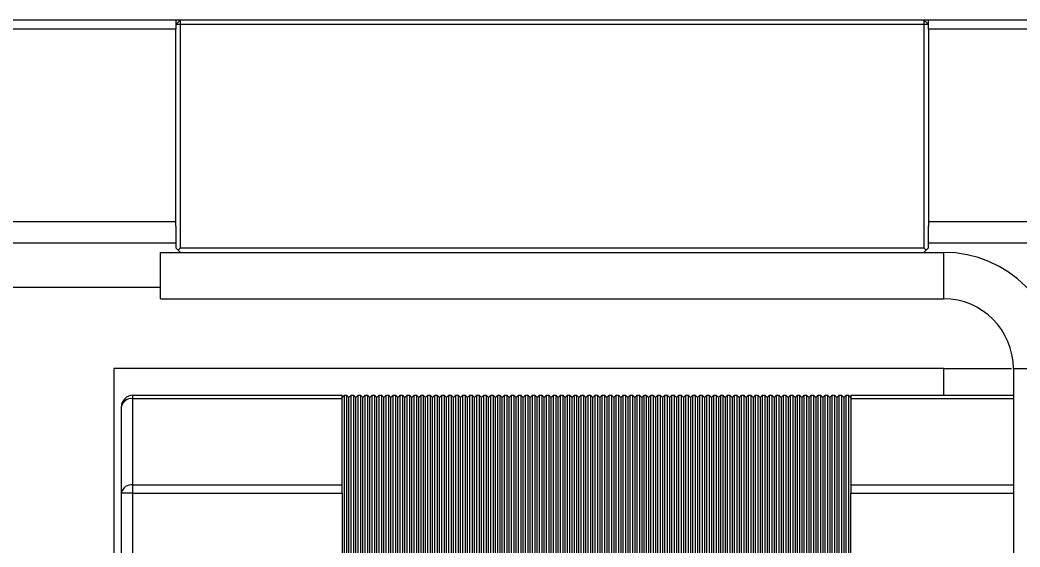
# Model space of a CAD drawing. Header units: millimetres. Extents: x -300 to 1184, y 5 to 1469.
# Drawn here: x 335.7 to 364.4, y 1000.26 to 1015.38 of the extents above; entities that cross this region are included whole.
import ezdxf

# ---------------------------------------------------------------- set-up
doc = ezdxf.new("R2010")
doc.units = ezdxf.units.MM

msp = doc.modelspace()

# ---------------------------------------------------------------- linework, layer by layer
at = {"color": 7, "linetype": 'Continuous', "lineweight": 25}
for p, q in [((334.97, 1015.379), (340.17, 1015.379)), ((340.303, 1015.379), (340.17, 1015.245)), ((340.17, 1015.379), (340.17, 1015.245)), ((340.17, 1015.379), (340.303, 1015.379)), ((340.303, 1015.379), (361.636, 1015.379)), ((340.303, 1015.245), (340.303, 1015.379)), ((361.636, 1015.379), (361.636, 1015.245)), ((361.77, 1015.245), (361.636, 1015.379)), ((361.636, 1015.379), (361.77, 1015.379)), ((361.77, 1015.245), (361.77, 1015.379)), ((361.77, 1015.379), (366.97, 1015.379)), ((340.17, 1015.112), (334.97, 1015.112)), ((340.303, 1015.245), (340.17, 1015.245)), ((340.17, 1015.245), (340.17, 1015.112)), ((340.17, 1009.599), (340.17, 1015.112)), ((361.636, 1015.245), (340.303, 1015.245)), ((340.303, 1008.845), (340.303, 1015.245)), ((361.636, 1015.245), (361.636, 1008.845)), ((361.77, 1015.245), (361.636, 1015.245)), ((361.77, 1015.112), (361.77, 1015.245)), ((366.97, 1015.112), (361.77, 1015.112)), ((361.77, 1015.112), (361.77, 1009.599)), ((334.97, 1009.599), (340.17, 1009.599)), ((340.17, 1009.466), (340.17, 1009.599)), ((340.17, 1009.466), (340.17, 1008.845)), ((361.77, 1009.599), (366.97, 1009.599)), ((361.77, 1009.599), (361.77, 1009.466)), ((361.77, 1008.845), (361.77, 1009.466)), ((340.17, 1008.979), (334.97, 1008.979)), ((340.17, 1008.845), (340.236, 1008.779)), ((340.236, 1008.779), (340.303, 1008.845)), ((340.303, 1008.712), (340.236, 1008.779)), ((340.303, 1008.845), (361.636, 1008.845)), ((361.636, 1008.845), (361.703, 1008.779)), ((361.703, 1008.779), (361.636, 1008.712)), ((361.77, 1008.845), (361.703, 1008.779)), ((366.97, 1008.979), (361.77, 1008.979)), ((339.731, 1007.379), (339.731, 1008.712)), ((339.731, 1008.712), (362.209, 1008.712)), ((362.209, 1007.379), (362.209, 1008.712)), ((247.724, 1007.712), (339.731, 1007.712)), ((339.731, 1007.379), (362.209, 1007.379)), ((338.398, 1005.379), (338.398, 971.714)), ((362.209, 1005.379), (338.398, 1005.379)), ((362.209, 1005.379), (364.158, 1005.379)), ((364.209, 1005.379), (364.209, 976.512)), ((364.209, 1005.379), (365.542, 1005.379)), ((338.942, 1004.514), (338.942, 1004.612)), ((338.942, 1004.612), (344.942, 1004.612)), ((338.942, 1002.043), (338.942, 1004.514)), ((344.942, 1004.514), (338.942, 1004.514)), ((345.009, 1004.612), (344.942, 1004.545)), ((344.942, 1004.514), (344.942, 1004.612)), ((344.942, 1002.043), (344.942, 1004.514)), ((345.009, 999.898), (345.009, 1004.612)), ((345.009, 1004.612), (345.075, 1004.612)), ((345.075, 1004.612), (345.075, 999.898)), ((345.142, 1004.545), (345.075, 1004.612)), ((345.209, 1004.612), (345.142, 1004.545)), ((345.142, 999.87), (345.142, 1004.545)), ((345.209, 999.898), (345.209, 1004.612)), ((345.209, 1004.612), (345.275, 1004.612)), ((345.275, 1004.612), (345.275, 999.898)), ((345.342, 1004.545), (345.275, 1004.612)), ((345.409, 1004.612), (345.342, 1004.545)), ((345.342, 999.87), (345.342, 1004.545)), ((345.409, 999.898), (345.409, 1004.612)), ((345.409, 1004.612), (345.475, 1004.612)), ((345.475, 1004.612), (345.475, 999.898)), ((345.542, 1004.545), (345.475, 1004.612)), ((345.609, 1004.612), (345.542, 1004.545)), ((345.542, 999.87), (345.542, 1004.545)), ((345.609, 999.898), (345.609, 1004.612)), ((345.609, 1004.612), (345.675, 1004.612)), ((345.675, 1004.612), (345.675, 999.898)), ((345.742, 1004.545), (345.675, 1004.612)), ((345.809, 1004.612), (345.742, 1004.545)), ((345.742, 999.87), (345.742, 1004.545)), ((345.809, 999.898), (345.809, 1004.612)), ((345.809, 1004.612), (345.875, 1004.612)), ((345.875, 1004.612), (345.875, 999.898)), ((345.942, 1004.545), (345.875, 1004.612)), ((346.009, 1004.612), (345.942, 1004.545)), ((345.942, 999.87), (345.942, 1004.545)), ((346.009, 999.898), (346.009, 1004.612)), ((346.009, 1004.612), (346.075, 1004.612)), ((346.075, 1004.612), (346.075, 999.898)), ((346.142, 1004.545), (346.075, 1004.612)), ((346.209, 1004.612), (346.142, 1004.545)), ((346.142, 999.87), (346.142, 1004.545)), ((346.209, 999.898), (346.209, 1004.612)), ((346.209, 1004.612), (346.275, 1004.612)), ((346.275, 1004.612), (346.275, 999.898)), ((346.342, 1004.545), (346.275, 1004.612)), ((346.409, 1004.612), (346.342, 1004.545)), ((346.342, 999.87), (346.342, 1004.545)), ((346.409, 999.898), (346.409, 1004.612)), ((346.409, 1004.612), (346.475, 1004.612)), ((346.475, 1004.612), (346.475, 999.898)), ((346.542, 1004.545), (346.475, 1004.612)), ((346.609, 1004.612), (346.542, 1004.545)), ((346.542, 999.87), (346.542, 1004.545)), ((346.609, 999.898), (346.609, 1004.612)), ((346.609, 1004.612), (346.675, 1004.612)), ((346.675, 1004.612), (346.675, 999.898)), ((346.742, 1004.545), (346.675, 1004.612)), ((346.809, 1004.612), (346.742, 1004.545)), ((346.742, 999.87), (346.742, 1004.545)), ((346.809, 999.898), (346.809, 1004.612)), ((346.809, 1004.612), (346.875, 1004.612)), ((346.875, 1004.612), (346.875, 999.898)), ((346.942, 1004.545), (346.875, 1004.612)), ((347.009, 1004.612), (346.942, 1004.545)), ((346.942, 999.87), (346.942, 1004.545)), ((347.009, 999.898), (347.009, 1004.612)), ((347.009, 1004.612), (347.075, 1004.612)), ((347.075, 1004.612), (347.075, 999.898)), ((347.142, 1004.545), (347.075, 1004.612)), ((347.209, 1004.612), (347.142, 1004.545)), ((347.142, 999.87), (347.142, 1004.545)), ((347.209, 999.898), (347.209, 1004.612)), ((347.209, 1004.612), (347.275, 1004.612)), ((347.275, 1004.612), (347.275, 999.898)), ((347.342, 1004.545), (347.275, 1004.612)), ((347.409, 1004.612), (347.342, 1004.545)), ((347.342, 999.87), (347.342, 1004.545)), ((347.409, 999.898), (347.409, 1004.612)), ((347.409, 1004.612), (347.475, 1004.612)), ((347.475, 1004.612), (347.475, 999.898)), ((347.542, 1004.545), (347.475, 1004.612)), ((347.609, 1004.612), (347.542, 1004.545)), ((347.542, 999.87), (347.542, 1004.545)), ((347.609, 999.898), (347.609, 1004.612)), ((347.609, 1004.612), (347.675, 1004.612)), ((347.675, 1004.612), (347.675, 999.898)), ((347.742, 1004.545), (347.675, 1004.612)), ((347.809, 1004.612), (347.742, 1004.545)), ((347.742, 999.87), (347.742, 1004.545)), ((347.809, 999.898), (347.809, 1004.612)), ((347.809, 1004.612), (347.875, 1004.612)), ((347.875, 1004.612), (347.875, 999.898)), ((347.942, 1004.545), (347.875, 1004.612)), ((348.009, 1004.612), (347.942, 1004.545)), ((347.942, 999.87), (347.942, 1004.545)), ((348.009, 999.898), (348.009, 1004.612)), ((348.009, 1004.612), (348.075, 1004.612)), ((348.075, 1004.612), (348.075, 999.898)), ((348.142, 1004.545), (348.075, 1004.612)), ((348.209, 1004.612), (348.142, 1004.545)), ((348.142, 999.87), (348.142, 1004.545)), ((348.209, 999.898), (348.209, 1004.612)), ((348.209, 1004.612), (348.275, 1004.612)), ((348.275, 1004.612), (348.275, 999.898)), ((348.342, 1004.545), (348.275, 1004.612)), ((348.409, 1004.612), (348.342, 1004.545)), ((348.342, 999.87), (348.342, 1004.545)), ((348.409, 999.898), (348.409, 1004.612)), ((348.409, 1004.612), (348.475, 1004.612)), ((348.475, 1004.612), (348.475, 999.898)), ((348.542, 1004.545), (348.475, 1004.612)), ((348.609, 1004.612), (348.542, 1004.545)), ((348.542, 999.87), (348.542, 1004.545)), ((348.609, 999.898), (348.609, 1004.612)), ((348.609, 1004.612), (348.675, 1004.612)), ((348.675, 1004.612), (348.675, 999.898)), ((348.742, 1004.545), (348.675, 1004.612)), ((348.809, 1004.612), (348.742, 1004.545)), ((348.742, 999.87), (348.742, 1004.545)), ((348.809, 999.898), (348.809, 1004.612)), ((348.809, 1004.612), (348.875, 1004.612)), ((348.875, 1004.612), (348.875, 999.898)), ((348.942, 1004.545), (348.875, 1004.612)), ((349.009, 1004.612), (348.942, 1004.545)), ((348.942, 999.87), (348.942, 1004.545)), ((349.009, 999.898), (349.009, 1004.612)), ((349.009, 1004.612), (349.075, 1004.612)), ((349.075, 1004.612), (349.075, 999.898)), ((349.142, 1004.545), (349.075, 1004.612)), ((349.209, 1004.612), (349.142, 1004.545)), ((349.142, 999.87), (349.142, 1004.545)), ((349.209, 999.898), (349.209, 1004.612)), ((349.209, 1004.612), (349.275, 1004.612)), ((349.275, 1004.612), (349.275, 999.898)), ((349.342, 1004.545), (349.275, 1004.612)), ((349.409, 1004.612), (349.342, 1004.545)), ((349.342, 999.87), (349.342, 1004.545)), ((349.409, 999.898), (349.409, 1004.612)), ((349.409, 1004.612), (349.475, 1004.612)), ((349.475, 1004.612), (349.475, 999.898)), ((349.542, 1004.545), (349.475, 1004.612)), ((349.609, 1004.612), (349.542, 1004.545)), ((349.542, 999.87), (349.542, 1004.545)), ((349.609, 999.898), (349.609, 1004.612)), ((349.609, 1004.612), (349.675, 1004.612)), ((349.675, 1004.612), (349.675, 999.898)), ((349.742, 1004.545), (349.675, 1004.612)), ((349.809, 1004.612), (349.742, 1004.545)), ((349.742, 999.87), (349.742, 1004.545)), ((349.809, 999.898), (349.809, 1004.612)), ((349.809, 1004.612), (349.875, 1004.612)), ((349.875, 1004.612), (349.875, 999.898)), ((349.942, 1004.545), (349.875, 1004.612)), ((350.009, 1004.612), (349.942, 1004.545)), ((349.942, 999.87), (349.942, 1004.545)), ((350.009, 999.898), (350.009, 1004.612)), ((350.009, 1004.612), (350.075, 1004.612)), ((350.075, 1004.612), (350.075, 999.898)), ((350.142, 1004.545), (350.075, 1004.612)), ((350.209, 1004.612), (350.142, 1004.545)), ((350.142, 999.87), (350.142, 1004.545)), ((350.209, 999.898), (350.209, 1004.612)), ((350.209, 1004.612), (350.275, 1004.612)), ((350.275, 1004.612), (350.275, 999.898)), ((350.342, 1004.545), (350.275, 1004.612)), ((350.409, 1004.612), (350.342, 1004.545)), ((350.342, 999.87), (350.342, 1004.545)), ((350.409, 999.898), (350.409, 1004.612)), ((350.409, 1004.612), (350.475, 1004.612)), ((350.475, 1004.612), (350.475, 999.898)), ((350.542, 1004.545), (350.475, 1004.612)), ((350.609, 1004.612), (350.542, 1004.545)), ((350.542, 999.87), (350.542, 1004.545)), ((350.609, 999.898), (350.609, 1004.612)), ((350.609, 1004.612), (350.675, 1004.612)), ((350.675, 1004.612), (350.675, 999.898)), ((350.742, 1004.545), (350.675, 1004.612)), ((350.809, 1004.612), (350.742, 1004.545)), ((350.742, 999.87), (350.742, 1004.545)), ((350.809, 999.898), (350.809, 1004.612)), ((350.809, 1004.612), (350.875, 1004.612)), ((350.875, 1004.612), (350.875, 999.898)), ((350.942, 1004.545), (350.875, 1004.612)), ((351.009, 1004.612), (350.942, 1004.545)), ((350.942, 999.87), (350.942, 1004.545)), ((351.009, 999.898), (351.009, 1004.612)), ((351.009, 1004.612), (351.075, 1004.612)), ((351.075, 1004.612), (351.075, 999.898)), ((351.142, 1004.545), (351.075, 1004.612)), ((351.209, 1004.612), (351.142, 1004.545)), ((351.142, 999.87), (351.142, 1004.545)), ((351.209, 999.898), (351.209, 1004.612)), ((351.209, 1004.612), (351.275, 1004.612)), ((351.275, 1004.612), (351.275, 999.898)), ((351.342, 1004.545), (351.275, 1004.612)), ((351.409, 1004.612), (351.342, 1004.545)), ((351.342, 999.87), (351.342, 1004.545)), ((351.409, 999.898), (351.409, 1004.612)), ((351.409, 1004.612), (351.475, 1004.612)), ((351.475, 1004.612), (351.475, 999.898)), ((351.542, 1004.545), (351.475, 1004.612)), ((351.609, 1004.612), (351.542, 1004.545)), ((351.542, 999.87), (351.542, 1004.545)), ((351.609, 999.898), (351.609, 1004.612)), ((351.609, 1004.612), (351.675, 1004.612)), ((351.675, 1004.612), (351.675, 999.898)), ((351.742, 1004.545), (351.675, 1004.612)), ((351.809, 1004.612), (351.742, 1004.545)), ((351.742, 999.87), (351.742, 1004.545)), ((351.809, 999.898), (351.809, 1004.612)), ((351.809, 1004.612), (351.875, 1004.612)), ((351.875, 1004.612), (351.875, 999.898)), ((351.942, 1004.545), (351.875, 1004.612)), ((352.009, 1004.612), (351.942, 1004.545)), ((351.942, 999.87), (351.942, 1004.545)), ((352.009, 999.898), (352.009, 1004.612)), ((352.009, 1004.612), (352.075, 1004.612)), ((352.075, 1004.612), (352.075, 999.898)), ((352.142, 1004.545), (352.075, 1004.612)), ((352.209, 1004.612), (352.142, 1004.545)), ((352.142, 999.87), (352.142, 1004.545)), ((352.209, 999.898), (352.209, 1004.612)), ((352.209, 1004.612), (352.275, 1004.612)), ((352.275, 1004.612), (352.275, 999.898)), ((352.342, 1004.545), (352.275, 1004.612)), ((352.409, 1004.612), (352.342, 1004.545)), ((352.342, 1004.545), (352.342, 999.87)), ((352.409, 999.898), (352.409, 1004.612)), ((352.409, 1004.612), (352.475, 1004.612)), ((352.475, 1004.612), (352.475, 999.898)), ((352.542, 1004.545), (352.475, 1004.612)), ((352.609, 1004.612), (352.542, 1004.545)), ((352.542, 1004.545), (352.542, 999.87)), ((352.609, 999.898), (352.609, 1004.612)), ((352.609, 1004.612), (352.675, 1004.612)), ((352.675, 1004.612), (352.675, 999.898)), ((352.742, 1004.545), (352.675, 1004.612)), ((352.809, 1004.612), (352.742, 1004.545)), ((352.742, 1004.545), (352.742, 999.87)), ((352.809, 999.898), (352.809, 1004.612)), ((352.809, 1004.612), (352.875, 1004.612)), ((352.875, 1004.612), (352.875, 999.898)), ((352.942, 1004.545), (352.875, 1004.612)), ((353.009, 1004.612), (352.942, 1004.545)), ((352.942, 1004.545), (352.942, 999.87)), ((353.009, 999.898), (353.009, 1004.612)), ((353.009, 1004.612), (353.075, 1004.612)), ((353.075, 1004.612), (353.075, 999.898)), ((353.142, 1004.545), (353.075, 1004.612)), ((353.209, 1004.612), (353.142, 1004.545)), ((353.142, 1004.545), (353.142, 999.87)), ((353.209, 999.898), (353.209, 1004.612)), ((353.209, 1004.612), (353.275, 1004.612)), ((353.275, 1004.612), (353.275, 999.898)), ((353.342, 1004.545), (353.275, 1004.612)), ((353.409, 1004.612), (353.342, 1004.545)), ((353.342, 1004.545), (353.342, 999.87)), ((353.409, 999.898), (353.409, 1004.612)), ((353.409, 1004.612), (353.475, 1004.612)), ((353.475, 1004.612), (353.475, 999.898)), ((353.542, 1004.545), (353.475, 1004.612)), ((353.609, 1004.612), (353.542, 1004.545)), ((353.542, 1004.545), (353.542, 999.87)), ((353.609, 999.898), (353.609, 1004.612)), ((353.609, 1004.612), (353.675, 1004.612)), ((353.675, 1004.612), (353.675, 999.898)), ((353.742, 1004.545), (353.675, 1004.612)), ((353.809, 1004.612), (353.742, 1004.545)), ((353.742, 1004.545), (353.742, 999.87)), ((353.809, 999.898), (353.809, 1004.612)), ((353.809, 1004.612), (353.875, 1004.612)), ((353.875, 1004.612), (353.875, 999.898)), ((353.942, 1004.545), (353.875, 1004.612)), ((354.009, 1004.612), (353.942, 1004.545)), ((353.942, 1004.545), (353.942, 999.87)), ((354.009, 999.898), (354.009, 1004.612)), ((354.009, 1004.612), (354.075, 1004.612)), ((354.075, 1004.612), (354.075, 999.898)), ((354.142, 1004.545), (354.075, 1004.612)), ((354.209, 1004.612), (354.142, 1004.545)), ((354.142, 1004.545), (354.142, 999.87)), ((354.209, 999.898), (354.209, 1004.612)), ((354.209, 1004.612), (354.275, 1004.612)), ((354.275, 1004.612), (354.275, 999.898)), ((354.342, 1004.545), (354.275, 1004.612)), ((354.409, 1004.612), (354.342, 1004.545)), ((354.342, 1004.545), (354.342, 999.87)), ((354.409, 999.898), (354.409, 1004.612)), ((354.409, 1004.612), (354.475, 1004.612)), ((354.475, 1004.612), (354.475, 999.898)), ((354.542, 1004.545), (354.475, 1004.612)), ((354.609, 1004.612), (354.542, 1004.545)), ((354.542, 1004.545), (354.542, 999.87)), ((354.609, 999.898), (354.609, 1004.612)), ((354.609, 1004.612), (354.675, 1004.612)), ((354.675, 1004.612), (354.675, 999.898)), ((354.742, 1004.545), (354.675, 1004.612)), ((354.809, 1004.612), (354.742, 1004.545)), ((354.742, 1004.545), (354.742, 999.87)), ((354.809, 999.898), (354.809, 1004.612)), ((354.809, 1004.612), (354.875, 1004.612)), ((354.875, 1004.612), (354.875, 999.898)), ((354.942, 1004.545), (354.875, 1004.612)), ((355.009, 1004.612), (354.942, 1004.545)), ((354.942, 1004.545), (354.942, 999.87)), ((355.009, 999.898), (355.009, 1004.612)), ((355.009, 1004.612), (355.075, 1004.612)), ((355.075, 1004.612), (355.075, 999.898)), ((355.142, 1004.545), (355.075, 1004.612)), ((355.209, 1004.612), (355.142, 1004.545)), ((355.142, 1004.545), (355.142, 999.87)), ((355.209, 999.898), (355.209, 1004.612)), ((355.209, 1004.612), (355.275, 1004.612)), ((355.275, 1004.612), (355.275, 999.898)), ((355.342, 1004.545), (355.275, 1004.612)), ((355.409, 1004.612), (355.342, 1004.545)), ((355.342, 1004.545), (355.342, 999.87)), ((355.409, 999.898), (355.409, 1004.612)), ((355.409, 1004.612), (355.475, 1004.612)), ((355.475, 1004.612), (355.475, 999.898)), ((355.542, 1004.545), (355.475, 1004.612)), ((355.609, 1004.612), (355.542, 1004.545)), ((355.542, 1004.545), (355.542, 999.87)), ((355.609, 999.898), (355.609, 1004.612)), ((355.609, 1004.612), (355.675, 1004.612)), ((355.675, 1004.612), (355.675, 999.898)), ((355.742, 1004.545), (355.675, 1004.612)), ((355.809, 1004.612), (355.742, 1004.545)), ((355.742, 1004.545), (355.742, 999.87)), ((355.809, 999.898), (355.809, 1004.612)), ((355.809, 1004.612), (355.875, 1004.612)), ((355.875, 1004.612), (355.875, 999.898)), ((355.942, 1004.545), (355.875, 1004.612)), ((356.009, 1004.612), (355.942, 1004.545)), ((355.942, 1004.545), (355.942, 999.87)), ((356.009, 999.898), (356.009, 1004.612)), ((356.009, 1004.612), (356.075, 1004.612)), ((356.075, 1004.612), (356.075, 999.898)), ((356.142, 1004.545), (356.075, 1004.612)), ((356.209, 1004.612), (356.142, 1004.545)), ((356.142, 1004.545), (356.142, 999.87)), ((356.209, 999.898), (356.209, 1004.612)), ((356.209, 1004.612), (356.275, 1004.612)), ((356.275, 1004.612), (356.275, 999.898)), ((356.342, 1004.545), (356.275, 1004.612)), ((356.409, 1004.612), (356.342, 1004.545)), ((356.342, 1004.545), (356.342, 999.87)), ((356.409, 999.898), (356.409, 1004.612)), ((356.409, 1004.612), (356.475, 1004.612)), ((356.475, 1004.612), (356.475, 999.898)), ((356.542, 1004.545), (356.475, 1004.612)), ((356.609, 1004.612), (356.542, 1004.545)), ((356.542, 1004.545), (356.542, 999.87)), ((356.609, 999.898), (356.609, 1004.612)), ((356.609, 1004.612), (356.675, 1004.612)), ((356.675, 1004.612), (356.675, 999.898)), ((356.742, 1004.545), (356.675, 1004.612)), ((356.809, 1004.612), (356.742, 1004.545)), ((356.742, 1004.545), (356.742, 999.87)), ((356.809, 999.898), (356.809, 1004.612)), ((356.809, 1004.612), (356.875, 1004.612)), ((356.875, 1004.612), (356.875, 999.898)), ((356.942, 1004.545), (356.875, 1004.612)), ((357.009, 1004.612), (356.942, 1004.545)), ((356.942, 1004.545), (356.942, 999.87)), ((357.009, 999.898), (357.009, 1004.612)), ((357.009, 1004.612), (357.075, 1004.612)), ((357.075, 1004.612), (357.075, 999.898)), ((357.142, 1004.545), (357.075, 1004.612)), ((357.209, 1004.612), (357.142, 1004.545)), ((357.142, 1004.545), (357.142, 999.87)), ((357.209, 999.898), (357.209, 1004.612)), ((357.209, 1004.612), (357.275, 1004.612)), ((357.275, 1004.612), (357.275, 999.898)), ((357.342, 1004.545), (357.275, 1004.612)), ((357.409, 1004.612), (357.342, 1004.545)), ((357.342, 1004.545), (357.342, 999.87)), ((357.409, 999.898), (357.409, 1004.612)), ((357.409, 1004.612), (357.475, 1004.612)), ((357.475, 1004.612), (357.475, 999.898)), ((357.542, 1004.545), (357.475, 1004.612)), ((357.609, 1004.612), (357.542, 1004.545)), ((357.542, 1004.545), (357.542, 999.87)), ((357.609, 999.898), (357.609, 1004.612)), ((357.609, 1004.612), (357.675, 1004.612)), ((357.675, 1004.612), (357.675, 999.898)), ((357.742, 1004.545), (357.675, 1004.612)), ((357.809, 1004.612), (357.742, 1004.545)), ((357.742, 1004.545), (357.742, 999.87)), ((357.809, 999.898), (357.809, 1004.612)), ((357.809, 1004.612), (357.875, 1004.612)), ((357.875, 1004.612), (357.875, 999.898)), ((357.942, 1004.545), (357.875, 1004.612)), ((358.009, 1004.612), (357.942, 1004.545)), ((357.942, 1004.545), (357.942, 999.87)), ((358.009, 999.898), (358.009, 1004.612)), ((358.009, 1004.612), (358.075, 1004.612)), ((358.075, 1004.612), (358.075, 999.898)), ((358.142, 1004.545), (358.075, 1004.612)), ((358.209, 1004.612), (358.142, 1004.545)), ((358.142, 1004.545), (358.142, 999.87)), ((358.209, 999.898), (358.209, 1004.612)), ((358.209, 1004.612), (358.275, 1004.612)), ((358.275, 1004.612), (358.275, 999.898)), ((358.342, 1004.545), (358.275, 1004.612)), ((358.409, 1004.612), (358.342, 1004.545)), ((358.342, 1004.545), (358.342, 999.87)), ((358.409, 999.898), (358.409, 1004.612)), ((358.409, 1004.612), (358.475, 1004.612)), ((358.475, 1004.612), (358.475, 999.898)), ((358.542, 1004.545), (358.475, 1004.612)), ((358.609, 1004.612), (358.542, 1004.545)), ((358.542, 1004.545), (358.542, 999.87)), ((358.609, 999.898), (358.609, 1004.612)), ((358.609, 1004.612), (358.675, 1004.612)), ((358.675, 1004.612), (358.675, 999.898)), ((358.742, 1004.545), (358.675, 1004.612)), ((358.809, 1004.612), (358.742, 1004.545)), ((358.742, 1004.545), (358.742, 999.87)), ((358.809, 999.898), (358.809, 1004.612)), ((358.809, 1004.612), (358.875, 1004.612)), ((358.875, 1004.612), (358.875, 999.898)), ((358.942, 1004.545), (358.875, 1004.612)), ((359.009, 1004.612), (358.942, 1004.545)), ((358.942, 1004.545), (358.942, 999.87)), ((359.009, 999.898), (359.009, 1004.612)), ((359.009, 1004.612), (359.075, 1004.612)), ((359.075, 1004.612), (359.075, 999.898)), ((359.142, 1004.545), (359.075, 1004.612)), ((359.209, 1004.612), (359.142, 1004.545)), ((359.142, 1004.545), (359.142, 999.87)), ((359.209, 999.898), (359.209, 1004.612)), ((359.209, 1004.612), (359.275, 1004.612)), ((359.275, 1004.612), (359.275, 999.898)), ((359.342, 1004.545), (359.275, 1004.612)), ((359.409, 1004.612), (359.342, 1004.545)), ((359.342, 1004.545), (359.342, 999.87)), ((359.409, 999.898), (359.409, 1004.612)), ((359.409, 1004.612), (359.475, 1004.612)), ((359.475, 1004.612), (359.475, 999.898)), ((359.542, 1004.545), (359.475, 1004.612)), ((359.542, 1004.612), (364.209, 1004.612)), ((359.542, 1004.612), (359.542, 1004.514)), ((364.209, 1004.514), (359.542, 1004.514)), ((359.542, 1004.514), (359.542, 1002.043)), ((338.609, 1001.807), (338.609, 1004.279)), ((338.942, 1001.935), (338.942, 1002.043)), ((338.942, 1002.043), (344.942, 1002.043)), ((338.942, 1001.807), (338.942, 1001.935)), ((344.942, 1001.807), (344.942, 1002.043)), ((359.542, 1002.043), (364.209, 1002.043)), ((359.542, 1002.043), (359.542, 1001.807)), ((338.942, 1001.807), (338.609, 1001.807)), ((338.609, 995.612), (338.609, 1001.807)), ((338.942, 1001.807), (344.942, 1001.807)), ((338.942, 995.945), (338.942, 1001.807)), ((344.942, 1001.807), (344.942, 995.945)), ((359.542, 1001.807), (364.209, 1001.807)), ((359.542, 979.417), (359.542, 1001.807))]:
    msp.add_line(p, q, dxfattribs=at)
at = {"color": 8, "linetype": 'Continuous', "lineweight": 25}
msp.add_line((362.209, 1004.612), (362.209, 1005.379), dxfattribs=at)
at = {"color": 7, "linetype": 'Continuous', "lineweight": 25}
for centre, radius, start, end in [((362.209, 1005.379), 3.333, 0, 90), ((362.209, 1005.379), 2, 0, 90), ((338.942, 1004.279), 0.333, 90, 180), ((338.9, 1004.22), 0.298, 81.9576, 168.5751), ((338.9, 1001.748), 0.298, 81.9576, 168.5751)]:
    msp.add_arc(centre, radius, start, end, dxfattribs=at)

doc.saveas('drawing.dxf')
